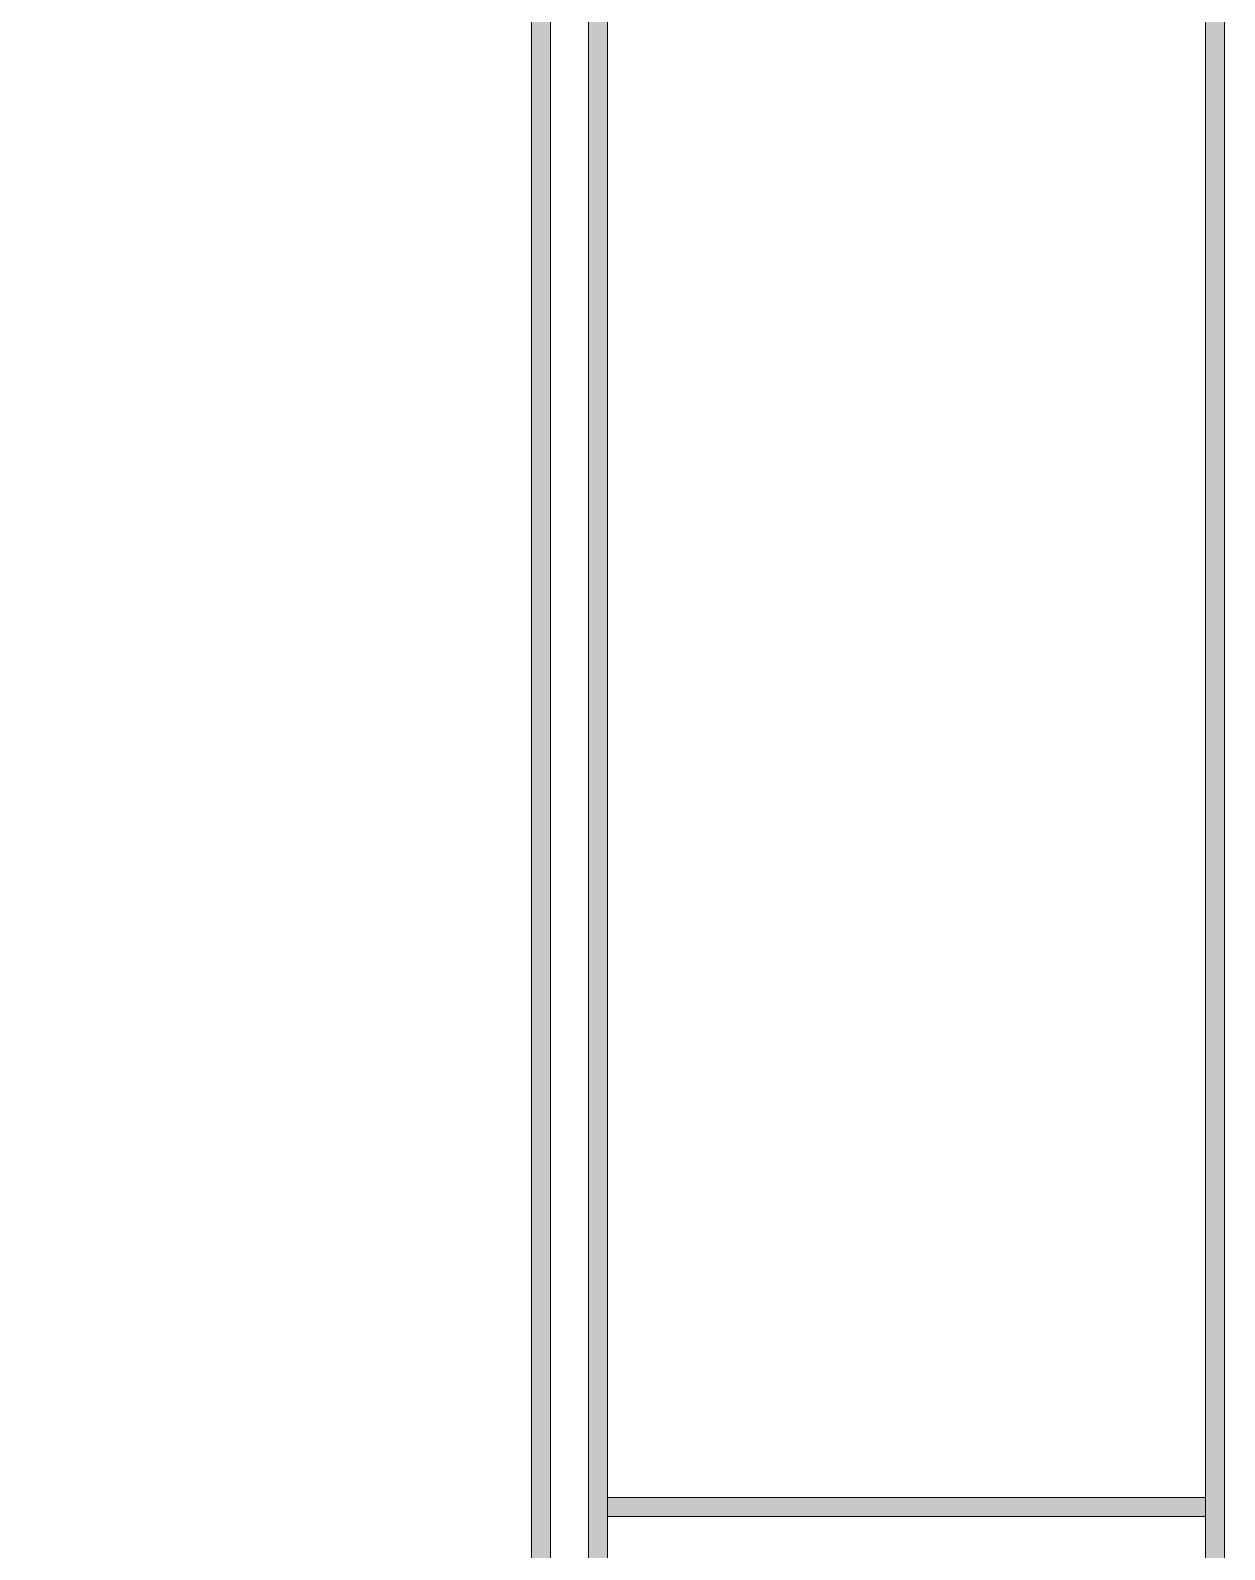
# Model space of a CAD drawing. Header units: inches. Extents: x -24 to 76, y -57 to 19.
# Drawn here: x 67.87 to 75.73, y -5.94 to 4.06 of the extents above; entities that cross this region are included whole.
import ezdxf

# ---------------------------------------------------------------- set-up
doc = ezdxf.new("R2010")
doc.units = ezdxf.units.IN
doc.header["$MEASUREMENT"] = 0
doc.layers.add('G-ANNO-TTLB', color=7, linetype='Continuous', lineweight=0)

msp = doc.modelspace()

# ---------------------------------------------------------------- hatches: boundary and pattern name
at = {"layer": 'G-ANNO-TTLB', "true_color": 0xff00ff, "transparency": 33554687}
h = msp.add_hatch(color=6, dxfattribs=at)
edge = h.paths.add_edge_path()
edge.add_spline(control_points=[(71.2893, -15.0744), (71.2893, -15.0744), (30.6016, -15.0744), (30.6016, -15.0744), (30.6016, -15.0744), (30.6016, 19.0506), (30.6016, 19.0506), (30.6016, 19.0506), (71.2893, 19.0506), (71.2893, 19.0506), (71.2893, 19.0506), (71.2893, -15.0744), (71.2893, -15.0744)], knot_values=[0, 0, 0, 0, 1, 1, 1, 2, 2, 2, 3, 3, 3, 4, 4, 4, 4], degree=3, periodic=0)
edge = h.paths.add_edge_path()
edge.add_spline(control_points=[(30.7266, 18.9256), (30.7266, 18.9256), (30.7266, -14.9494), (30.7266, -14.9494), (30.7266, -14.9494), (71.1643, -14.9494), (71.1643, -14.9494), (71.1643, -14.9494), (71.1643, 18.9256), (71.1643, 18.9256), (71.1643, 18.9256), (30.7266, 18.9256), (30.7266, 18.9256)], knot_values=[0, 0, 0, 0, 1, 1, 1, 2, 2, 2, 3, 3, 3, 4, 4, 4, 4], degree=3, periodic=0)
edge.add_line((30.7266, 18.9256), (30.7266, 18.9256))
h = msp.add_hatch(color=6, dxfattribs=at)
edge = h.paths.add_edge_path()
edge.add_spline(control_points=[(75.7266, 19.0506), (75.7266, 19.0506), (75.7266, -15.0744), (75.7266, -15.0744), (75.7266, -15.0744), (71.5396, -15.0744), (71.5396, -15.0744), (71.5396, -15.0744), (71.5396, 19.0506), (71.5396, 19.0506), (71.5396, 19.0506), (75.7266, 19.0506), (75.7266, 19.0506)], knot_values=[0, 0, 0, 0, 1, 1, 1, 2, 2, 2, 3, 3, 3, 4, 4, 4, 4], degree=3, periodic=0)
edge = h.paths.add_edge_path()
edge.add_spline(control_points=[(75.6016, 18.9256), (75.6016, 18.9256), (71.6646, 18.9256), (71.6646, 18.9256), (71.6646, 18.9256), (71.6646, -14.9494), (71.6646, -14.9494), (71.6646, -14.9494), (75.6016, -14.9494), (75.6016, -14.9494), (75.6016, -14.9494), (75.6016, 18.9256), (75.6016, 18.9256)], knot_values=[0, 0, 0, 0, 1, 1, 1, 2, 2, 2, 3, 3, 3, 4, 4, 4, 4], degree=3, periodic=0)
edge.add_line((75.6016, 18.9256), (75.6016, 18.9256))
msp.add_hatch(color=6, dxfattribs=at).paths.add_polyline_path([(75.6016, -5.7245), (71.6646, -5.7245), (71.6646, -5.5995), (75.6016, -5.5995)])

# ---------------------------------------------------------------- linework, layer by layer
at = {"layer": 'G-ANNO-TTLB', "color": 6, "lineweight": 9, "true_color": 0xff00ff}
for p, q in [((71.2893, -15.0744), (71.2893, 19.0506)), ((71.5396, 19.0506), (71.5396, -15.0744)), ((75.7266, -15.0744), (75.7266, 19.0506)), ((71.1643, -14.9494), (71.1643, 18.9256)), ((71.1643, 18.9256), (71.1643, -14.9494)), ((71.6646, -14.9494), (71.6646, 18.9256)), ((75.6016, 18.9256), (75.6016, -14.9494)), ((71.6646, 2.8658), (71.6646, 2.7408)), ((75.6016, 2.7408), (75.6016, 2.8658)), ((71.6646, -1.5995), (71.6646, -1.7245)), ((75.6016, -1.7245), (75.6016, -1.5995)), ((75.6016, -5.5995), (71.6646, -5.5995)), ((71.6646, -5.5995), (71.6646, -5.7245)), ((75.6016, -5.7245), (75.6016, -5.5995)), ((71.6646, -5.7245), (75.6016, -5.7245))]:
    msp.add_line(p, q, dxfattribs=at)
at = {"layer": 'G-ANNO-TTLB'}
msp.add_lwpolyline([(75.6016, -5.7245), (71.6646, -5.7245), (71.6646, -5.5995), (75.6016, -5.5995)], close=True, dxfattribs=at)
for points in [[(71.2893, -15.0744), (71.2893, -15.0744), (30.6016, -15.0744), (30.6016, -15.0744), (30.6016, -15.0744), (30.6016, 19.0506), (30.6016, 19.0506), (30.6016, 19.0506), (71.2893, 19.0506), (71.2893, 19.0506), (71.2893, 19.0506), (71.2893, -15.0744), (71.2893, -15.0744)], [(75.7266, 19.0506), (75.7266, 19.0506), (75.7266, -15.0744), (75.7266, -15.0744), (75.7266, -15.0744), (71.5396, -15.0744), (71.5396, -15.0744), (71.5396, -15.0744), (71.5396, 19.0506), (71.5396, 19.0506), (71.5396, 19.0506), (75.7266, 19.0506), (75.7266, 19.0506)], [(30.7266, 18.9256), (30.7266, 18.9256), (30.7266, -14.9494), (30.7266, -14.9494), (30.7266, -14.9494), (71.1643, -14.9494), (71.1643, -14.9494), (71.1643, -14.9494), (71.1643, 18.9256), (71.1643, 18.9256), (71.1643, 18.9256), (30.7266, 18.9256), (30.7266, 18.9256)], [(75.6016, 18.9256), (75.6016, 18.9256), (71.6646, 18.9256), (71.6646, 18.9256), (71.6646, 18.9256), (71.6646, -14.9494), (71.6646, -14.9494), (71.6646, -14.9494), (75.6016, -14.9494), (75.6016, -14.9494), (75.6016, -14.9494), (75.6016, 18.9256), (75.6016, 18.9256)]]:
    msp.add_open_spline(points, degree=3, knots=[0, 0, 0, 0, 1, 1, 1, 2, 2, 2, 3, 3, 3, 4, 4, 4, 4], dxfattribs=at)

doc.saveas('drawing.dxf')
